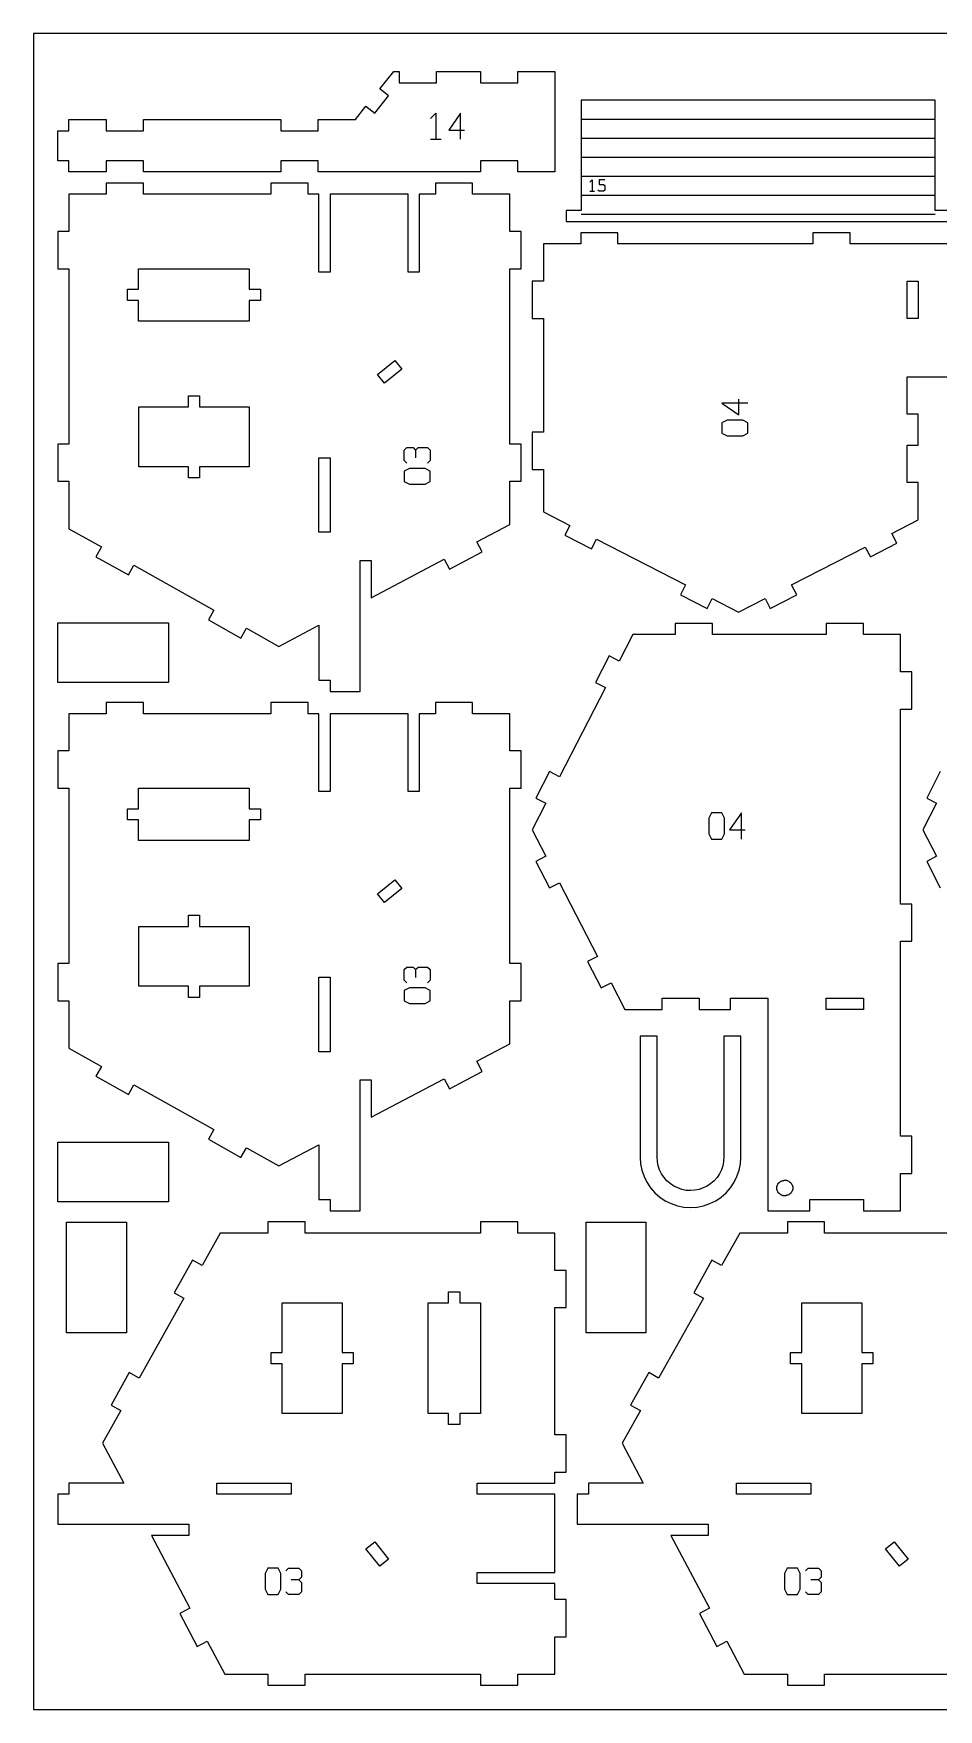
# Model space of a CAD drawing. Header units: millimetres. Extents: x 0 to 450, y 0 to 450.
# Drawn here: x 0 to 242.9, y 0 to 450 of the extents above; entities that cross this region are included whole.
import ezdxf

# ---------------------------------------------------------------- set-up
doc = ezdxf.new("R2010")
doc.units = ezdxf.units.MM
for name, color, linetype in [('CUT', 1, 'Continuous'), ('ENGRAVE', 5, 'Continuous'), ('SHEET', 8, 'Continuous')]:
    doc.layers.add(name, color=color, linetype=linetype)

msp = doc.modelspace()

# ---------------------------------------------------------------- linework, layer by layer
at = {"layer": 'CUT'}
for p, q in [((93, 435.13), (96.75, 439.8)), ((96.75, 439.8), (98.19, 439.8)), ((98.19, 439.8), (98.19, 436.8)), ((98.19, 436.8), (108.19, 436.8)), ((108.19, 436.8), (108.19, 439.8)), ((108.19, 439.8), (119.98, 439.8)), ((119.98, 439.8), (119.98, 436.8)), ((119.98, 436.8), (129.98, 436.8)), ((129.98, 436.8), (129.98, 439.8)), ((129.98, 439.8), (139.98, 439.8)), ((139.98, 439.8), (139.98, 412.85)), ((91.59, 428.57), (95.34, 433.26)), ((95.34, 433.26), (93, 435.13)), ((242.03, 432.09), (146.98, 432.09)), ((146.98, 432.09), (146.98, 402.5)), ((242.03, 402.5), (242.03, 432.09)), ((86.4, 426.9), (89.25, 430.45)), ((89.25, 430.45), (91.59, 428.57)), ((6.5, 415.85), (6.5, 423.9)), ((6.5, 423.9), (9.5, 423.9)), ((9.5, 423.9), (9.5, 426.9)), ((9.5, 426.9), (19.5, 426.9)), ((19.5, 426.9), (19.5, 423.9)), ((19.5, 423.9), (29.5, 423.9)), ((29.5, 423.9), (29.5, 426.9)), ((29.5, 426.9), (66.4, 426.9)), ((66.4, 426.9), (66.4, 423.9)), ((66.4, 423.9), (76.4, 423.9)), ((76.4, 423.9), (76.4, 426.9)), ((76.4, 426.9), (86.4, 426.9)), ((146.98, 426.99), (242.03, 426.99)), ((146.98, 421.89), (242.03, 421.89)), ((9.5, 415.85), (6.5, 415.85)), ((9.5, 412.85), (9.5, 415.85)), ((19.5, 415.85), (19.5, 412.85)), ((29.5, 415.85), (19.5, 415.85)), ((29.5, 412.85), (29.5, 415.85)), ((66.4, 415.85), (66.4, 412.85)), ((76.4, 415.85), (66.4, 415.85)), ((76.4, 412.85), (76.4, 415.85)), ((119.98, 415.85), (119.98, 412.85)), ((129.98, 415.85), (119.98, 415.85)), ((129.98, 412.85), (129.98, 415.85)), ((146.98, 416.79), (242.03, 416.79)), ((19.5, 412.85), (9.5, 412.85)), ((29.5, 409.85), (19.5, 409.85)), ((19.5, 409.85), (19.5, 406.85)), ((66.4, 412.85), (29.5, 412.85)), ((29.5, 406.85), (29.5, 409.85)), ((73.7, 409.85), (63.7, 409.85)), ((63.7, 409.85), (63.7, 406.85)), ((73.7, 406.85), (73.7, 409.85)), ((119.98, 412.85), (76.4, 412.85)), ((117.89, 409.85), (107.89, 409.85)), ((107.89, 409.85), (107.89, 406.85)), ((117.89, 406.85), (117.89, 409.85)), ((139.98, 412.85), (129.98, 412.85)), ((146.98, 411.7), (242.03, 411.7)), ((19.5, 406.85), (9.5, 406.85)), ((9.5, 406.85), (9.5, 396.85)), ((63.7, 406.85), (29.5, 406.85)), ((76.62, 406.85), (73.7, 406.85)), ((76.62, 385.96), (76.62, 406.85)), ((100.57, 406.85), (79.62, 406.85)), ((79.62, 406.85), (79.62, 385.96)), ((100.57, 385.96), (100.57, 406.85)), ((107.89, 406.85), (103.57, 406.85)), ((103.57, 406.85), (103.57, 385.96)), ((127.89, 406.85), (117.89, 406.85)), ((127.89, 396.85), (127.89, 406.85)), ((146.98, 406.6), (242.03, 406.6)), ((146.98, 402.5), (142.98, 402.5)), ((142.98, 402.5), (142.98, 399.5)), ((146.98, 401.5), (242.03, 401.5)), ((246.03, 402.5), (242.03, 402.5)), ((9.5, 396.85), (6.5, 396.85)), ((6.5, 396.85), (6.5, 386.85)), ((130.89, 396.85), (127.89, 396.85)), ((130.89, 386.85), (130.89, 396.85)), ((142.98, 399.5), (246.03, 399.5)), ((156.9, 396.5), (146.9, 396.5)), ((146.9, 396.5), (146.9, 393.5)), ((156.9, 393.5), (156.9, 396.5)), ((219.25, 396.5), (209.25, 396.5)), ((209.25, 396.5), (209.25, 393.5)), ((219.25, 393.5), (219.25, 396.5)), ((146.9, 393.5), (136.89, 393.5)), ((136.89, 393.5), (136.89, 383.5)), ((209.25, 393.5), (156.9, 393.5)), ((271.61, 393.5), (219.25, 393.5)), ((6.5, 386.85), (9.5, 386.85)), ((9.5, 386.85), (9.5, 339.78)), ((28.21, 386.85), (57.91, 386.85)), ((28.21, 381.32), (28.21, 386.85)), ((57.91, 386.85), (57.91, 381.32)), ((79.62, 385.96), (76.62, 385.96)), ((103.57, 385.96), (100.57, 385.96)), ((127.89, 386.85), (130.89, 386.85)), ((127.89, 339.78), (127.89, 386.85)), ((136.89, 383.5), (133.89, 383.5)), ((133.89, 383.5), (133.89, 373.5)), ((234.52, 383.5), (237.52, 383.5)), ((234.52, 373.5), (234.52, 383.5)), ((237.52, 383.5), (237.52, 373.5)), ((25.21, 381.32), (28.21, 381.32)), ((25.21, 378.32), (25.21, 381.32)), ((28.21, 378.32), (25.21, 378.32)), ((28.21, 372.79), (28.21, 378.32)), ((57.91, 381.32), (60.91, 381.32)), ((60.91, 378.32), (57.91, 378.32)), ((57.91, 378.32), (57.91, 372.79)), ((60.91, 381.32), (60.91, 378.32)), ((57.91, 372.79), (28.21, 372.79)), ((133.89, 373.5), (136.89, 373.5)), ((136.89, 373.5), (136.89, 342.98)), ((237.52, 373.5), (234.52, 373.5)), ((92.34, 358.46), (97.02, 362.22)), ((97.02, 362.22), (98.9, 359.88)), ((94.22, 356.12), (92.34, 358.46)), ((98.9, 359.88), (94.22, 356.12)), ((234.52, 357.84), (291.61, 357.84)), ((234.52, 347.83), (234.52, 357.84)), ((41.58, 352.72), (44.59, 352.72)), ((41.58, 349.72), (41.58, 352.72)), ((44.59, 352.72), (44.59, 349.72)), ((28.23, 349.72), (41.58, 349.72)), ((28.23, 333.66), (28.23, 349.72)), ((44.59, 349.72), (57.89, 349.72)), ((57.89, 349.72), (57.89, 333.66)), ((237.52, 347.83), (234.52, 347.83)), ((237.52, 339.46), (237.52, 347.83)), ((136.89, 342.98), (133.89, 342.98)), ((133.89, 342.98), (133.89, 332.98)), ((9.5, 339.78), (6.5, 339.78)), ((6.5, 339.78), (6.5, 329.78)), ((130.89, 339.78), (127.89, 339.78)), ((130.89, 329.78), (130.89, 339.78)), ((234.52, 339.46), (237.52, 339.46)), ((234.52, 329.45), (234.52, 339.46)), ((41.58, 333.66), (28.23, 333.66)), ((41.58, 330.66), (41.58, 333.66)), ((57.89, 333.66), (44.59, 333.66)), ((44.59, 333.66), (44.59, 330.66)), ((76.62, 336.08), (79.62, 336.08)), ((76.62, 316.08), (76.62, 336.08)), ((79.62, 336.08), (79.62, 316.08)), ((6.5, 329.78), (9.5, 329.78)), ((9.5, 329.78), (9.5, 317.02)), ((44.59, 330.66), (41.58, 330.66)), ((127.89, 329.78), (130.89, 329.78)), ((127.89, 318.19), (127.89, 329.78)), ((133.89, 332.98), (136.89, 332.98)), ((136.89, 332.98), (136.89, 321.6)), ((237.52, 329.45), (234.52, 329.45)), ((237.52, 319.45), (237.52, 329.45)), ((136.89, 321.6), (144.01, 317.94)), ((9.5, 317.02), (18.22, 312.13)), ((79.62, 316.08), (76.62, 316.08)), ((119.05, 313.52), (127.89, 318.19)), ((144.01, 317.94), (142.63, 315.27)), ((142.63, 315.27), (149.75, 311.61)), ((230.41, 315.79), (237.52, 319.45)), ((231.78, 313.12), (230.41, 315.79)), ((18.22, 312.13), (16.76, 309.51)), ((111.63, 306.15), (120.47, 310.82)), ((120.47, 310.82), (119.05, 313.52)), ((149.75, 311.61), (151.12, 314.27)), ((151.12, 314.27), (175.07, 301.94)), ((203.52, 301.94), (223.3, 312.12)), ((223.3, 312.12), (224.67, 309.46)), ((224.67, 309.46), (231.78, 313.12)), ((16.76, 309.51), (25.48, 304.62)), ((25.48, 304.62), (26.95, 307.24)), ((26.95, 307.24), (48.42, 295.2)), ((87.67, 308.52), (90.67, 308.52)), ((87.67, 273.37), (87.67, 308.52)), ((90.67, 298.52), (110.21, 308.84)), ((90.67, 308.52), (90.67, 298.52)), ((110.21, 308.84), (111.63, 306.15)), ((175.07, 301.94), (173.69, 299.27)), ((204.9, 299.27), (203.52, 301.94)), ((173.69, 299.27), (180.81, 295.61)), ((180.81, 295.61), (182.18, 298.28)), ((182.18, 298.28), (189.3, 294.61)), ((189.3, 294.61), (196.41, 298.28)), ((196.41, 298.28), (197.78, 295.61)), ((197.78, 295.61), (204.9, 299.27)), ((48.42, 295.2), (46.95, 292.58)), ((46.95, 292.58), (55.67, 287.69)), ((6.57, 291.8), (36.22, 291.8)), ((6.57, 275.74), (6.57, 291.8)), ((36.22, 291.8), (36.22, 275.74)), ((55.67, 287.69), (57.14, 290.31)), ((57.14, 290.31), (65.87, 285.41)), ((65.87, 285.41), (76.62, 291.1)), ((76.62, 291.1), (76.62, 276.37)), ((160.88, 288.61), (157.22, 281.5)), ((172.26, 288.61), (160.88, 288.61)), ((172.26, 291.61), (172.26, 288.61)), ((182.26, 291.61), (172.26, 291.61)), ((182.26, 288.61), (182.26, 291.61)), ((212.78, 288.61), (182.26, 288.61)), ((212.78, 291.61), (212.78, 288.61)), ((222.78, 291.61), (212.78, 291.61)), ((222.78, 288.61), (222.78, 291.61)), ((232.78, 288.61), (222.78, 288.61)), ((232.78, 278.61), (232.78, 288.61)), ((154.55, 282.87), (150.89, 275.76)), ((157.22, 281.5), (154.55, 282.87)), ((36.22, 275.74), (6.57, 275.74)), ((76.62, 276.37), (79.62, 276.37)), ((79.62, 276.37), (79.62, 273.37)), ((150.89, 275.76), (153.55, 274.39)), ((235.78, 278.61), (232.78, 278.61)), ((235.78, 268.61), (235.78, 278.61)), ((29.5, 270.37), (19.5, 270.37)), ((19.5, 270.37), (19.5, 267.37)), ((29.5, 267.37), (29.5, 270.37)), ((73.7, 270.37), (63.7, 270.37)), ((63.7, 270.37), (63.7, 267.37)), ((73.7, 267.37), (73.7, 270.37)), ((79.62, 273.37), (87.67, 273.37)), ((117.89, 270.37), (107.89, 270.37)), ((107.89, 270.37), (107.89, 267.37)), ((117.89, 267.37), (117.89, 270.37)), ((153.55, 274.39), (141.22, 250.44)), ((19.5, 267.37), (9.5, 267.37)), ((9.5, 267.37), (9.5, 257.37)), ((63.7, 267.37), (29.5, 267.37)), ((76.62, 267.37), (73.7, 267.37)), ((76.62, 246.48), (76.62, 267.37)), ((100.57, 267.37), (79.62, 267.37)), ((79.62, 267.37), (79.62, 246.48)), ((100.57, 246.48), (100.57, 267.37)), ((107.89, 267.37), (103.57, 267.37)), ((103.57, 267.37), (103.57, 246.48)), ((127.89, 267.37), (117.89, 267.37)), ((127.89, 257.37), (127.89, 267.37)), ((232.78, 216.25), (232.78, 268.61)), ((232.78, 268.61), (235.78, 268.61)), ((9.5, 257.37), (6.5, 257.37)), ((6.5, 257.37), (6.5, 247.37)), ((130.89, 257.37), (127.89, 257.37)), ((130.89, 247.37), (130.89, 257.37)), ((138.55, 251.81), (134.89, 244.7)), ((141.22, 250.44), (138.55, 251.81)), ((243.44, 251.81), (239.78, 244.7)), ((6.5, 247.37), (9.5, 247.37)), ((9.5, 247.37), (9.5, 200.3)), ((28.21, 247.37), (57.91, 247.37)), ((28.21, 241.84), (28.21, 247.37)), ((57.91, 247.37), (57.91, 241.84)), ((79.62, 246.48), (76.62, 246.48)), ((103.57, 246.48), (100.57, 246.48)), ((127.89, 247.37), (130.89, 247.37)), ((127.89, 200.3), (127.89, 247.37)), ((137.56, 243.33), (133.89, 236.21)), ((134.89, 244.7), (137.56, 243.33)), ((242.44, 243.33), (238.78, 236.21)), ((239.78, 244.7), (242.44, 243.33)), ((25.21, 241.84), (28.21, 241.84)), ((25.21, 238.84), (25.21, 241.84)), ((28.21, 238.84), (25.21, 238.84)), ((28.21, 233.31), (28.21, 238.84)), ((57.91, 241.84), (60.91, 241.84)), ((60.91, 238.84), (57.91, 238.84)), ((57.91, 238.84), (57.91, 233.31)), ((60.91, 241.84), (60.91, 238.84)), ((133.89, 236.21), (137.56, 229.1)), ((238.78, 236.21), (242.44, 229.1)), ((57.91, 233.31), (28.21, 233.31)), ((137.56, 229.1), (134.89, 227.72)), ((134.89, 227.72), (138.55, 220.61)), ((242.44, 229.1), (239.78, 227.72)), ((239.78, 227.72), (243.44, 220.61)), ((92.34, 218.98), (97.02, 222.74)), ((97.02, 222.74), (98.9, 220.4)), ((138.55, 220.61), (141.22, 221.98)), ((141.22, 221.98), (151.4, 202.21)), ((94.22, 216.64), (92.34, 218.98)), ((98.9, 220.4), (94.22, 216.64)), ((235.78, 216.25), (232.78, 216.25)), ((235.78, 206.25), (235.78, 216.25)), ((41.58, 213.24), (44.59, 213.24)), ((41.58, 210.24), (41.58, 213.24)), ((44.59, 213.24), (44.59, 210.24)), ((28.23, 210.24), (41.58, 210.24)), ((28.23, 194.18), (28.23, 210.24)), ((44.59, 210.24), (57.89, 210.24)), ((57.89, 210.24), (57.89, 194.18)), ((232.78, 153.9), (232.78, 206.25)), ((232.78, 206.25), (235.78, 206.25)), ((9.5, 200.3), (6.5, 200.3)), ((6.5, 200.3), (6.5, 190.3)), ((130.89, 200.3), (127.89, 200.3)), ((130.89, 190.3), (130.89, 200.3)), ((151.4, 202.21), (148.74, 200.84)), ((148.74, 200.84), (152.4, 193.72)), ((41.58, 194.18), (28.23, 194.18)), ((41.58, 191.18), (41.58, 194.18)), ((57.89, 194.18), (44.59, 194.18)), ((44.59, 194.18), (44.59, 191.18)), ((76.62, 196.6), (79.62, 196.6)), ((76.62, 176.6), (76.62, 196.6)), ((79.62, 196.6), (79.62, 176.6)), ((152.4, 193.72), (155.07, 195.1)), ((155.07, 195.1), (158.73, 187.98)), ((6.5, 190.3), (9.5, 190.3)), ((9.5, 190.3), (9.5, 177.54)), ((44.59, 191.18), (41.58, 191.18)), ((127.89, 190.3), (130.89, 190.3)), ((127.89, 178.71), (127.89, 190.3)), ((168.73, 187.98), (168.73, 190.98)), ((168.73, 190.98), (178.73, 190.98)), ((178.73, 190.98), (178.73, 187.98)), ((187.11, 187.98), (187.11, 190.98)), ((187.11, 190.98), (197.12, 190.98)), ((197.12, 190.98), (197.12, 133.89)), ((212.78, 187.98), (212.78, 190.98)), ((212.78, 190.98), (222.78, 190.98)), ((222.78, 190.98), (222.78, 187.98)), ((158.73, 187.98), (168.73, 187.98)), ((178.73, 187.98), (187.11, 187.98)), ((222.78, 187.98), (212.78, 187.98)), ((162.86, 180.8), (162.86, 148.25)), ((167.4, 180.8), (162.86, 180.8)), ((167.4, 148.4), (167.4, 180.8)), ((185.34, 180.8), (185.34, 148.4)), ((189.88, 180.8), (185.34, 180.8)), ((189.88, 148.25), (189.88, 180.8)), ((9.5, 177.54), (18.22, 172.65)), ((79.62, 176.6), (76.62, 176.6)), ((119.05, 174.04), (127.89, 178.71)), ((18.22, 172.65), (16.76, 170.03)), ((111.63, 166.67), (120.47, 171.34)), ((120.47, 171.34), (119.05, 174.04)), ((16.76, 170.03), (25.48, 165.14)), ((25.48, 165.14), (26.95, 167.76)), ((26.95, 167.76), (48.42, 155.72)), ((87.67, 169.04), (90.67, 169.04)), ((87.67, 133.89), (87.67, 169.04)), ((90.67, 159.04), (110.21, 169.36)), ((90.67, 169.04), (90.67, 159.04)), ((110.21, 169.36), (111.63, 166.67)), ((48.42, 155.72), (46.95, 153.1)), ((46.95, 153.1), (55.67, 148.21)), ((235.78, 153.9), (232.78, 153.9)), ((235.78, 143.9), (235.78, 153.9)), ((6.57, 152.32), (36.22, 152.32)), ((6.57, 136.26), (6.57, 152.32)), ((36.22, 152.32), (36.22, 136.26)), ((55.67, 148.21), (57.14, 150.83)), ((57.14, 150.83), (65.87, 145.93)), ((65.87, 145.93), (76.62, 151.62)), ((76.62, 151.62), (76.62, 136.89)), ((162.86, 148.25), (162.97, 146.54)), ((162.97, 146.54), (163.32, 144.8)), ((163.32, 144.8), (163.89, 143.13)), ((167.48, 147.13), (167.4, 148.4)), ((167.71, 145.98), (167.48, 147.13)), ((168.08, 144.87), (167.71, 145.98)), ((168.6, 143.82), (168.08, 144.87)), ((184.66, 144.87), (184.14, 143.82)), ((185.03, 145.98), (184.66, 144.87)), ((185.26, 147.13), (185.03, 145.98)), ((185.34, 148.4), (185.26, 147.13)), ((188.85, 143.13), (189.42, 144.8)), ((189.42, 144.8), (189.77, 146.54)), ((189.77, 146.54), (189.88, 148.25)), ((163.89, 143.13), (164.67, 141.55)), ((164.67, 141.55), (165.65, 140.08)), ((165.65, 140.08), (166.82, 138.75)), ((169.26, 142.84), (168.6, 143.82)), ((170.03, 141.96), (169.26, 142.84)), ((170.91, 141.19), (170.03, 141.96)), ((171.89, 140.54), (170.91, 141.19)), ((172.94, 140.02), (171.89, 140.54)), ((174.05, 139.64), (172.94, 140.02)), ((175.2, 139.33), (174.05, 139.64)), ((178.69, 139.64), (177.54, 139.41)), ((179.8, 140.02), (178.69, 139.64)), ((180.85, 140.54), (179.8, 140.02)), ((181.83, 141.19), (180.85, 140.54)), ((182.71, 141.96), (181.83, 141.19)), ((183.49, 142.84), (182.71, 141.96)), ((184.14, 143.82), (183.49, 142.84)), ((185.92, 138.75), (187.09, 140.08)), ((187.09, 140.08), (188.07, 141.55)), ((188.07, 141.55), (188.85, 143.13)), ((199.58, 140.02), (199.59, 140.29)), ((199.59, 139.74), (199.58, 140.02)), ((199.59, 140.29), (199.65, 140.57)), ((199.65, 139.47), (199.59, 139.74)), ((199.65, 140.57), (199.74, 140.83)), ((199.74, 140.83), (199.86, 141.08)), ((199.86, 141.08), (200.01, 141.31)), ((200.01, 141.31), (200.2, 141.52)), ((200.2, 141.52), (200.41, 141.7)), ((200.41, 141.7), (200.64, 141.85)), ((200.64, 141.85), (200.89, 141.98)), ((200.89, 141.98), (201.15, 141.98)), ((201.15, 142.07), (201.42, 142.07)), ((201.42, 142.12), (201.7, 142.12)), ((201.7, 142.14), (201.97, 142.14)), ((201.97, 142.12), (202.25, 142.12)), ((202.25, 142.07), (202.51, 142.07)), ((202.51, 141.98), (202.76, 141.85)), ((202.76, 141.85), (202.99, 141.7)), ((202.99, 141.7), (203.2, 141.52)), ((203.2, 141.52), (203.38, 141.31)), ((203.38, 141.31), (203.53, 141.08)), ((203.53, 141.08), (203.66, 140.83)), ((203.66, 140.83), (203.75, 140.57)), ((203.75, 140.57), (203.8, 140.29)), ((203.8, 139.74), (203.75, 139.47)), ((203.8, 140.29), (203.82, 140.02)), ((203.82, 140.02), (203.8, 139.74)), ((232.78, 133.89), (232.78, 143.9)), ((232.78, 143.9), (235.78, 143.9)), ((36.22, 136.26), (6.57, 136.26)), ((76.62, 136.89), (79.62, 136.89)), ((79.62, 136.89), (79.62, 133.89)), ((166.82, 138.75), (168.14, 137.58)), ((168.14, 137.58), (169.61, 136.6)), ((169.61, 136.6), (171.2, 135.82)), ((171.2, 135.82), (172.87, 135.25)), ((172.87, 135.25), (174.61, 134.91)), ((176.37, 139.33), (175.2, 139.33)), ((177.54, 139.41), (176.37, 139.33)), ((178.13, 134.91), (179.87, 135.25)), ((179.87, 135.25), (181.54, 135.82)), ((181.54, 135.82), (183.13, 136.6)), ((183.13, 136.6), (184.59, 137.58)), ((184.59, 137.58), (185.92, 138.75)), ((199.74, 139.2), (199.65, 139.47)), ((199.86, 138.95), (199.74, 139.2)), ((200.01, 138.72), (199.86, 138.95)), ((200.2, 138.52), (200.01, 138.72)), ((200.41, 138.33), (200.2, 138.52)), ((200.64, 138.18), (200.41, 138.33)), ((200.89, 138.06), (200.64, 138.18)), ((201.15, 137.97), (200.89, 137.97)), ((201.42, 137.91), (201.15, 137.91)), ((201.7, 137.89), (201.42, 137.89)), ((201.97, 137.91), (201.7, 137.91)), ((202.25, 137.97), (201.97, 137.97)), ((202.51, 138.06), (202.25, 138.06)), ((202.76, 138.18), (202.51, 138.06)), ((202.99, 138.33), (202.76, 138.18)), ((203.2, 138.52), (202.99, 138.33)), ((203.38, 138.72), (203.2, 138.52)), ((203.53, 138.95), (203.38, 138.72)), ((203.66, 139.2), (203.53, 138.95)), ((203.75, 139.47), (203.66, 139.2)), ((208.42, 133.89), (208.42, 136.89)), ((208.42, 136.89), (222.78, 136.89)), ((222.78, 136.89), (222.78, 133.89)), ((8.87, 101.17), (8.87, 130.83)), ((8.87, 130.83), (24.93, 130.83)), ((24.93, 130.83), (24.93, 101.17)), ((62.9, 130.89), (62.9, 127.89)), ((72.9, 130.89), (62.9, 130.89)), ((72.9, 127.89), (72.9, 130.89)), ((79.62, 133.89), (87.67, 133.89)), ((119.98, 130.89), (119.98, 127.89)), ((129.98, 130.89), (119.98, 130.89)), ((129.98, 127.89), (129.98, 130.89)), ((148.34, 101.17), (148.34, 130.83)), ((148.34, 130.83), (164.41, 130.83)), ((164.41, 130.83), (164.41, 101.17)), ((174.61, 134.91), (176.37, 134.79)), ((176.37, 134.79), (178.13, 134.91)), ((197.12, 133.89), (208.42, 133.89)), ((202.38, 130.89), (202.38, 127.89)), ((212.38, 130.89), (202.38, 130.89)), ((212.38, 127.89), (212.38, 130.89)), ((222.78, 133.89), (232.78, 133.89)), ((50.15, 127.89), (45.25, 119.17)), ((62.9, 127.89), (50.15, 127.89)), ((119.98, 127.89), (72.9, 127.89)), ((139.98, 127.89), (129.98, 127.89)), ((139.98, 117.89), (139.98, 127.89)), ((189.63, 127.89), (184.73, 119.17)), ((202.38, 127.89), (189.63, 127.89)), ((259.46, 127.89), (212.38, 127.89)), ((42.64, 120.64), (37.75, 111.91)), ((45.25, 119.17), (42.64, 120.64)), ((142.98, 117.89), (139.98, 117.89)), ((142.98, 107.89), (142.98, 117.89)), ((182.12, 120.64), (177.23, 111.91)), ((184.73, 119.17), (182.12, 120.64)), ((40.36, 110.44), (28.32, 88.98)), ((37.75, 111.91), (40.36, 110.44)), ((66.78, 95.81), (66.78, 109.16)), ((66.78, 109.16), (82.85, 109.16)), ((82.85, 109.16), (82.85, 95.81)), ((105.91, 79.48), (105.91, 109.18)), ((105.91, 109.18), (111.44, 109.18)), ((111.44, 109.18), (111.44, 112.18)), ((111.44, 112.18), (114.45, 112.18)), ((114.45, 112.18), (114.45, 109.18)), ((114.45, 109.18), (119.98, 109.18)), ((119.98, 109.18), (119.98, 79.48)), ((179.84, 110.44), (167.8, 88.98)), ((177.23, 111.91), (179.84, 110.44)), ((206.26, 95.81), (206.26, 109.16)), ((206.26, 109.16), (222.33, 109.16)), ((222.33, 109.16), (222.33, 95.81)), ((139.98, 73.7), (139.98, 107.89)), ((139.98, 107.89), (142.98, 107.89)), ((24.93, 101.17), (8.87, 101.17)), ((164.41, 101.17), (148.34, 101.17)), ((63.78, 92.81), (63.78, 95.81)), ((63.78, 95.81), (66.78, 95.81)), ((82.85, 95.81), (85.85, 95.81)), ((85.85, 95.81), (85.85, 92.81)), ((203.26, 92.81), (203.26, 95.81)), ((203.26, 95.81), (206.26, 95.81)), ((222.33, 95.81), (225.33, 95.81)), ((225.33, 95.81), (225.33, 92.81)), ((25.71, 90.44), (20.82, 81.72)), ((28.32, 88.98), (25.71, 90.44)), ((66.78, 92.81), (63.78, 92.81)), ((66.78, 79.51), (66.78, 92.81)), ((82.85, 92.81), (82.85, 79.51)), ((85.85, 92.81), (82.85, 92.81)), ((165.19, 90.44), (160.29, 81.72)), ((167.8, 88.98), (165.19, 90.44)), ((206.26, 92.81), (203.26, 92.81)), ((206.26, 79.51), (206.26, 92.81)), ((222.33, 92.81), (222.33, 79.51)), ((225.33, 92.81), (222.33, 92.81)), ((20.82, 81.72), (23.43, 80.25)), ((160.29, 81.72), (162.91, 80.25)), ((23.43, 80.25), (18.54, 71.53)), ((82.85, 79.51), (66.78, 79.51)), ((111.44, 79.48), (105.91, 79.48)), ((111.44, 76.48), (111.44, 79.48)), ((114.45, 79.48), (114.45, 76.48)), ((119.98, 79.48), (114.45, 79.48)), ((162.91, 80.25), (158.02, 71.53)), ((222.33, 79.51), (206.26, 79.51)), ((114.45, 76.48), (111.44, 76.48)), ((142.98, 73.7), (139.98, 73.7)), ((142.98, 63.7), (142.98, 73.7)), ((18.54, 71.53), (24.22, 60.77)), ((158.02, 71.53), (163.7, 60.77)), ((139.98, 60.77), (139.98, 63.7)), ((139.98, 63.7), (142.98, 63.7)), ((9.5, 60.77), (9.5, 57.77)), ((24.22, 60.77), (9.5, 60.77)), ((49.2, 57.77), (49.2, 60.77)), ((49.2, 60.77), (69.21, 60.77)), ((69.21, 60.77), (69.21, 57.77)), ((119.08, 57.77), (119.08, 60.77)), ((119.08, 60.77), (139.98, 60.77)), ((148.98, 60.77), (148.98, 57.77)), ((163.7, 60.77), (148.98, 60.77)), ((188.68, 57.77), (188.68, 60.77)), ((188.68, 60.77), (208.69, 60.77)), ((208.69, 60.77), (208.69, 57.77)), ((6.5, 57.77), (6.5, 49.72)), ((9.5, 57.77), (6.5, 57.77)), ((69.21, 57.77), (49.2, 57.77)), ((139.98, 57.77), (119.08, 57.77)), ((139.98, 36.82), (139.98, 57.77)), ((145.98, 57.77), (145.98, 49.72)), ((148.98, 57.77), (145.98, 57.77)), ((208.69, 57.77), (188.68, 57.77)), ((6.5, 49.72), (41.65, 49.72)), ((41.65, 49.72), (41.65, 46.72)), ((145.98, 49.72), (181.13, 49.72)), ((181.13, 49.72), (181.13, 46.72)), ((31.65, 46.72), (41.97, 27.19)), ((41.65, 46.72), (31.65, 46.72)), ((89.25, 43.17), (91.59, 45.05)), ((91.59, 45.05), (95.34, 40.37)), ((171.13, 46.72), (181.45, 27.19)), ((181.13, 46.72), (171.13, 46.72)), ((228.73, 43.17), (231.07, 45.05)), ((231.07, 45.05), (234.82, 40.37)), ((93, 38.49), (89.25, 43.17)), ((232.48, 38.49), (228.73, 43.17)), ((95.34, 40.37), (93, 38.49)), ((119.08, 33.82), (119.08, 36.82)), ((119.08, 36.82), (139.98, 36.82)), ((234.82, 40.37), (232.48, 38.49)), ((139.98, 33.82), (119.08, 33.82)), ((139.98, 29.5), (139.98, 33.82)), ((41.97, 27.19), (39.28, 25.76)), ((142.98, 29.5), (139.98, 29.5)), ((142.98, 19.5), (142.98, 29.5)), ((181.45, 27.19), (178.76, 25.76)), ((39.28, 25.76), (43.95, 16.92)), ((178.76, 25.76), (183.43, 16.92)), ((43.95, 16.92), (46.64, 18.34)), ((46.64, 18.34), (51.32, 9.5)), ((139.98, 9.5), (139.98, 19.5)), ((139.98, 19.5), (142.98, 19.5)), ((183.43, 16.92), (186.12, 18.34)), ((186.12, 18.34), (190.8, 9.5)), ((51.32, 9.5), (62.9, 9.5)), ((62.9, 9.5), (62.9, 6.5)), ((72.9, 6.5), (72.9, 9.5)), ((72.9, 9.5), (119.98, 9.5)), ((119.98, 9.5), (119.98, 6.5)), ((129.98, 6.5), (129.98, 9.5)), ((129.98, 9.5), (139.98, 9.5)), ((190.8, 9.5), (202.38, 9.5)), ((202.38, 9.5), (202.38, 6.5)), ((212.38, 6.5), (212.38, 9.5)), ((212.38, 9.5), (259.46, 9.5)), ((62.9, 6.5), (72.9, 6.5)), ((119.98, 6.5), (129.98, 6.5)), ((202.38, 6.5), (212.38, 6.5))]:
    msp.add_line(p, q, dxfattribs=at)
at = {"layer": 'ENGRAVE'}
for p, q in [((106.61, 427.22), (108.01, 428.62)), ((108.01, 428.62), (108.01, 421.62)), ((114.66, 428.62), (111.51, 424.07)), ((114.66, 421.62), (114.66, 428.62)), ((111.51, 424.07), (115.71, 424.07)), ((106.61, 421.62), (109.41, 421.62)), ((149.36, 410.08), (149.97, 410.7)), ((149.97, 410.7), (149.97, 407.63)), ((153.34, 410.7), (151.81, 410.7)), ((151.81, 410.7), (151.81, 409.47)), ((149.36, 407.63), (150.58, 407.63)), ((151.81, 407.63), (151.5, 407.94)), ((151.81, 409.47), (153.04, 409.47)), ((153.04, 407.63), (151.81, 407.63)), ((153.04, 409.47), (153.34, 409.16)), ((153.34, 407.94), (153.04, 407.63)), ((153.34, 409.16), (153.34, 407.94)), ((189.33, 347.6), (189.33, 351.8)), ((191.78, 350.75), (184.78, 350.75)), ((184.78, 350.75), (189.33, 347.6)), ((186.18, 346.2), (184.78, 345.5)), ((184.78, 345.5), (184.78, 342.7)), ((184.78, 342.7), (186.18, 342)), ((190.38, 346.2), (186.18, 346.2)), ((186.18, 342), (190.38, 342)), ((191.78, 345.5), (190.38, 346.2)), ((190.38, 342), (191.78, 342.7)), ((191.78, 342.7), (191.78, 345.5)), ((99.5, 338.13), (100.2, 338.83)), ((99.5, 335.33), (99.5, 338.13)), ((100.2, 338.83), (101.88, 338.83)), ((101.88, 338.83), (102.58, 338.13)), ((102.58, 338.13), (103.28, 338.83)), ((102.58, 338.13), (102.58, 336.03)), ((103.28, 338.83), (105.8, 338.83)), ((105.8, 338.83), (106.5, 338.13)), ((106.5, 338.13), (106.5, 335.33)), ((100.2, 334.63), (99.5, 335.33)), ((100.9, 333.23), (99.5, 332.53)), ((105.1, 333.23), (100.9, 333.23)), ((106.5, 332.53), (105.1, 333.23)), ((106.5, 335.33), (105.8, 334.63)), ((99.5, 332.53), (99.5, 329.73)), ((99.5, 329.73), (100.9, 329.03)), ((100.9, 329.03), (105.1, 329.03)), ((105.1, 329.03), (106.5, 329.73)), ((106.5, 329.73), (106.5, 332.53)), ((181.98, 240.72), (181.28, 239.32)), ((181.28, 239.32), (181.28, 235.12)), ((184.78, 240.72), (181.98, 240.72)), ((185.48, 239.32), (184.78, 240.72)), ((185.48, 235.12), (185.48, 239.32)), ((190.03, 240.72), (186.88, 236.17)), ((190.03, 233.72), (190.03, 240.72)), ((181.28, 235.12), (181.98, 233.72)), ((184.78, 233.72), (185.48, 235.12)), ((186.88, 236.17), (191.08, 236.17)), ((181.98, 233.72), (184.78, 233.72)), ((99.5, 198.65), (100.2, 199.35)), ((99.5, 195.85), (99.5, 198.65)), ((100.2, 199.35), (101.88, 199.35)), ((101.88, 199.35), (102.58, 198.65)), ((102.58, 198.65), (103.28, 199.35)), ((102.58, 198.65), (102.58, 196.55)), ((103.28, 199.35), (105.8, 199.35)), ((105.8, 199.35), (106.5, 198.65)), ((106.5, 198.65), (106.5, 195.85)), ((100.2, 195.15), (99.5, 195.85)), ((100.9, 193.75), (99.5, 193.05)), ((105.1, 193.75), (100.9, 193.75)), ((106.5, 193.05), (105.1, 193.75)), ((106.5, 195.85), (105.8, 195.15)), ((99.5, 193.05), (99.5, 190.25)), ((99.5, 190.25), (100.9, 189.55)), ((100.9, 189.55), (105.1, 189.55)), ((105.1, 189.55), (106.5, 190.25)), ((106.5, 190.25), (106.5, 193.05)), ((62.86, 37.9), (62.16, 36.5)), ((62.16, 36.5), (62.16, 32.3)), ((65.66, 37.9), (62.86, 37.9)), ((66.36, 36.5), (65.66, 37.9)), ((66.36, 32.3), (66.36, 36.5)), ((67.76, 37.2), (68.46, 37.9)), ((68.46, 37.9), (71.26, 37.9)), ((71.26, 37.9), (71.96, 37.2)), ((71.96, 37.2), (71.96, 35.52)), ((202.34, 37.9), (201.64, 36.5)), ((201.64, 36.5), (201.64, 32.3)), ((205.14, 37.9), (202.34, 37.9)), ((205.84, 36.5), (205.14, 37.9)), ((205.84, 32.3), (205.84, 36.5)), ((207.24, 37.2), (207.94, 37.9)), ((207.94, 37.9), (210.74, 37.9)), ((210.74, 37.9), (211.44, 37.2)), ((211.44, 37.2), (211.44, 35.52)), ((62.16, 32.3), (62.86, 30.9)), ((65.66, 30.9), (66.36, 32.3)), ((68.46, 30.9), (67.76, 31.6)), ((71.26, 34.82), (69.16, 34.82)), ((71.96, 35.52), (71.26, 34.82)), ((71.26, 34.82), (71.96, 34.12)), ((71.96, 31.6), (71.26, 30.9)), ((71.96, 34.12), (71.96, 31.6)), ((201.64, 32.3), (202.34, 30.9)), ((205.14, 30.9), (205.84, 32.3)), ((207.94, 30.9), (207.24, 31.6)), ((210.74, 34.82), (208.64, 34.82)), ((211.44, 35.52), (210.74, 34.82)), ((210.74, 34.82), (211.44, 34.12)), ((211.44, 31.6), (210.74, 30.9)), ((211.44, 34.12), (211.44, 31.6)), ((62.86, 30.9), (65.66, 30.9)), ((71.26, 30.9), (68.46, 30.9)), ((202.34, 30.9), (205.14, 30.9)), ((210.74, 30.9), (207.94, 30.9))]:
    msp.add_line(p, q, dxfattribs=at)
at = {"layer": 'SHEET'}
for p, q in [((450, 450), (0, 450)), ((0, 450), (0, 0)), ((0, 0), (450, 0))]:
    msp.add_line(p, q, dxfattribs=at)

doc.saveas('drawing.dxf')
